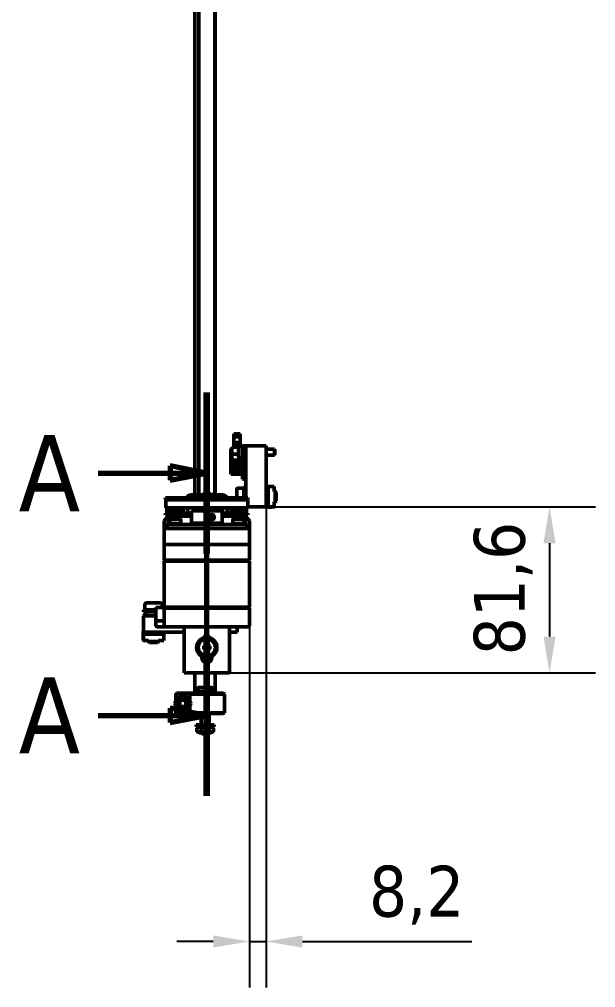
# Model space of a CAD drawing. Header units: millimetres. Extents: x -2829 to 3000, y -2259 to 2421.
# Drawn here: x 786.5 to 1070, y 1169.5 to 1645.5 of the extents above; entities that cross this region are included whole.
import ezdxf

# ---------------------------------------------------------------- set-up
doc = ezdxf.new("R2010")
doc.units = ezdxf.units.MM
doc.header["$LTSCALE"] = 7.142857
doc.linetypes.add('CHAIN', pattern=[0.3543, 0.2362, -0.0295, 0.0591, -0.0295])
for name, color, linetype, lineweight in [('Dimension (ISO)', 7, 'Continuous', 25), ('Section Line (ISO)', 7, 'CHAIN', 70), ('Visible (ISO)', 7, 'Continuous', 50)]:
    doc.layers.add(name, color=color, linetype=linetype, lineweight=lineweight)
doc.styles.add('Label Text (ISO)', font='tahoma.ttf')
doc.styles.add('Note Text (ISO)', font='tahoma.ttf')
doc.dimstyles.new('Default - Method 1b (ISO)', dxfattribs={"dimscale": 7.142857, "dimtxt": 3.5, "dimasz": 2.5, "dimexe": 3.175, "dimexo": 0, "dimgap": 0.762, "dimtad": 1, "dimtoh": 1, "dimrnd": 1e-08, "dimtxsty": 'Note Text (ISO)', "dimcen": 0.09, "dimdle": 10, "dimclrd": 256, "dimclre": 256, "dimclrt": 256, "dimazin": 2, "dimtfac": 1, "dimtmove": 0, "dimatfit": 3, "dimfxl": 0, "dimtolj": 1, "dimlwd": -1, "dimlwe": -1, "dimarcsym": 0})

# ---------------------------------------------------------------- blocks, each defined once
blk = doc.blocks.new('2dTransSection0')
at = {"layer": 'Section Line (ISO)', "linetype": 'CHAIN', "ltscale": 47.068539}
blk.add_line((122.997, 204.682), (122.997, 176.93), dxfattribs=at)
at = {"layer": 'Section Line (ISO)', "linetype": 'Continuous', "lineweight": 140}
for p, q in [((122.997, 204.682), (122.997, 193.606)), ((122.997, 188.006), (122.997, 176.93))]:
    blk.add_line(p, q, dxfattribs=at)
at = {"layer": 'Section Line (ISO)', "linetype": 'Continuous'}
for p, q in [((122.997, 199.144), (120.497, 199.644)), ((120.497, 199.644), (120.497, 198.644)), ((115.536, 199.144), (120.497, 199.144)), ((120.497, 199.144), (122.997, 199.144)), ((120.497, 198.644), (122.997, 199.144)), ((122.997, 182.468), (120.497, 182.968)), ((120.497, 182.968), (120.497, 181.968)), ((115.536, 182.468), (120.497, 182.468)), ((120.497, 182.468), (122.997, 182.468)), ((120.497, 181.968), (122.997, 182.468))]:
    blk.add_line(p, q, dxfattribs=at)
at = {"layer": 'Section Line (ISO)', "linetype": 'Continuous', "flags": 128}
for points in [[(120.497, 198.644), (122.997, 199.144)], [(120.497, 181.968), (122.997, 182.468)]]:
    blk.add_lwpolyline(points, dxfattribs=at)
at = {"layer": 'Section Line (ISO)'}
for points in [[(120.497, 198.644), (122.997, 199.144), (120.497, 199.644), (120.497, 198.644)], [(120.497, 181.968), (122.997, 182.468), (120.497, 182.968), (120.497, 181.968)]]:
    blk.add_solid(points, dxfattribs=at)
at = {"layer": 'Section Line (ISO)', "char_height": 5.25, "attachment_point": 7, "style": 'Label Text (ISO)'}
for insert in [(110.064, 196.519), (110.064, 179.843)]:
    blk.add_mtext('A', dxfattribs=dict(at, insert=insert))
blk = doc.blocks.new('*D27')
at = {"layer": 'Defpoints', "color": 0}
for p in [(907.9, 1405.81), (889.89, 1324.2), (1047.28, 1324.2)]:
    blk.add_point(p, dxfattribs=at)
at = {"layer": 'Dimension (ISO)'}
for p, q in [((907.9, 1405.81), (1069.96, 1405.81)), ((1047.28, 1387.96), (1047.28, 1342.06)), ((889.89, 1324.2), (1069.96, 1324.2))]:
    blk.add_line(p, q, dxfattribs=at)
for points in [[(1044.3, 1387.96), (1050.26, 1387.96), (1047.28, 1405.81)], [(1044.3, 1342.06), (1050.26, 1342.06), (1047.28, 1324.2)]]:
    blk.add_solid(points, dxfattribs=at)
at = {"layer": 'Dimension (ISO)', "insert": (1010.06, 1332.83), "char_height": 25, "attachment_point": 1, "rotation": 90, "style": 'Note Text (ISO)'}
blk.add_mtext('\\A1;81,6', dxfattribs=at)
blk = doc.blocks.new('*D28')
at = {"layer": 'Defpoints', "color": 0}
for p in [(907.9, 1405.81), (899.71, 1356.55), (907.9, 1192.17)]:
    blk.add_point(p, dxfattribs=at)
at = {"layer": 'Dimension (ISO)'}
for p, q in [((907.9, 1405.81), (907.9, 1169.49)), ((899.71, 1356.55), (899.71, 1169.49)), ((881.85, 1192.17), (864, 1192.17)), ((899.71, 1192.17), (907.9, 1192.17)), ((925.76, 1192.17), (1009.13, 1192.17))]:
    blk.add_line(p, q, dxfattribs=at)
for points in [[(881.85, 1195.15), (881.85, 1189.19), (899.71, 1192.17)], [(925.76, 1195.15), (925.76, 1189.19), (907.9, 1192.17)]]:
    blk.add_solid(points, dxfattribs=at)
at = {"layer": 'Dimension (ISO)', "insert": (958.49, 1229.4), "char_height": 25, "attachment_point": 1, "style": 'Note Text (ISO)'}
blk.add_mtext('\\A1;8,2', dxfattribs=at)

msp = doc.modelspace()

# ---------------------------------------------------------------- linework, layer by layer
at = {"layer": 'Visible (ISO)'}
for p, q in [((872.904, 1411.801), (872.904, 1884.201)), ((874.712, 1411.801), (874.712, 1884.201)), ((882.712, 1411.801), (882.712, 1884.201)), ((882.904, 1411.801), (882.904, 1884.201)), ((891.954, 1441.771), (891.954, 1440.34)), ((895.154, 1441.771), (891.954, 1441.771)), ((895.154, 1440.34), (891.954, 1440.34)), ((891.954, 1440.34), (891.954, 1440.229)), ((895.154, 1440.229), (891.954, 1440.229)), ((891.954, 1440.229), (891.954, 1439.755)), ((891.954, 1438.855), (891.954, 1439.755)), ((891.954, 1438.855), (891.954, 1435.113)), ((895.154, 1441.771), (895.154, 1440.34)), ((895.154, 1440.34), (895.154, 1440.229)), ((895.154, 1440.229), (895.154, 1439.755)), ((895.154, 1438.855), (895.154, 1439.755)), ((895.154, 1438.855), (895.154, 1435.436)), ((890.504, 1432.673), (890.504, 1434.313)), ((890.504, 1434.313), (890.954, 1434.313)), ((890.504, 1432.673), (890.504, 1430.936)), ((890.954, 1432.673), (890.504, 1432.673)), ((890.954, 1435.113), (894.254, 1435.113)), ((890.954, 1431.798), (890.954, 1435.113)), ((892.054, 1436.113), (892.054, 1435.363)), ((895.054, 1436.113), (892.054, 1436.113)), ((892.054, 1435.113), (892.054, 1435.363)), ((892.704, 1437.185), (892.704, 1436.113)), ((894.254, 1430.236), (894.254, 1435.136)), ((894.404, 1436.113), (894.404, 1437.185)), ((894.554, 1435.436), (896.254, 1435.436)), ((895.054, 1436.113), (895.054, 1435.436)), ((896.254, 1419.413), (896.254, 1435.813)), ((896.254, 1435.813), (897.904, 1435.813)), ((897.904, 1419.413), (897.904, 1435.813)), ((907.904, 1435.813), (897.904, 1435.813)), ((897.904, 1410.218), (897.904, 1435.813)), ((907.904, 1405.813), (907.904, 1435.813)), ((907.904, 1434.186), (911.948, 1434.186)), ((911.948, 1431.186), (911.948, 1434.186)), ((912.254, 1433.879), (911.948, 1434.186)), ((912.254, 1433.879), (912.254, 1431.492)), ((890.504, 1430.196), (890.504, 1430.936)), ((890.954, 1430.936), (890.504, 1430.936)), ((890.504, 1430.196), (890.504, 1428.458)), ((890.954, 1430.196), (890.504, 1430.196)), ((890.504, 1427.718), (890.504, 1428.458)), ((893.179, 1428.458), (890.504, 1428.458)), ((894.254, 1431.798), (890.954, 1431.798)), ((894.254, 1431.788), (890.954, 1431.788)), ((890.954, 1428.783), (890.954, 1431.788)), ((896.254, 1428.783), (890.954, 1428.783)), ((890.954, 1428.783), (890.954, 1428.483)), ((893.179, 1428.483), (890.954, 1428.483)), ((893.029, 1431.798), (893.029, 1431.788)), ((893.179, 1427.683), (893.179, 1428.783)), ((894.029, 1427.683), (894.029, 1428.783)), ((896.254, 1428.483), (894.029, 1428.483)), ((896.254, 1428.458), (894.029, 1428.458)), ((894.554, 1429.936), (896.254, 1429.936)), ((895.754, 1428.413), (896.254, 1428.413)), ((895.754, 1427.613), (895.754, 1428.413)), ((907.904, 1431.186), (911.948, 1431.186)), ((912.254, 1431.492), (911.948, 1431.186)), ((890.504, 1427.718), (890.504, 1425.981)), ((893.179, 1427.718), (890.504, 1427.718)), ((890.504, 1425.241), (890.504, 1425.981)), ((896.254, 1425.981), (890.504, 1425.981)), ((890.504, 1425.241), (890.504, 1423.503)), ((895.754, 1425.241), (890.504, 1425.241)), ((896.254, 1423.503), (890.504, 1423.503)), ((890.504, 1421.863), (890.504, 1423.503)), ((893.029, 1427.088), (893.029, 1426.388)), ((893.31, 1427.088), (893.029, 1427.088)), ((893.029, 1426.388), (894.01, 1426.388)), ((893.029, 1424.388), (893.029, 1423.688)), ((896.254, 1424.388), (893.029, 1424.388)), ((893.029, 1423.688), (896.254, 1423.688)), ((895.754, 1427.718), (894.029, 1427.718)), ((894.604, 1427.108), (895.754, 1427.108)), ((894.604, 1426.258), (896.254, 1426.258)), ((895.754, 1427.613), (896.254, 1427.613)), ((895.754, 1426.613), (895.754, 1427.613)), ((895.754, 1426.613), (896.254, 1426.613)), ((895.754, 1425.413), (896.254, 1425.413)), ((895.754, 1424.413), (895.754, 1425.413)), ((895.754, 1424.413), (896.254, 1424.413)), ((890.504, 1421.863), (896.254, 1421.863)), ((896.254, 1419.413), (897.904, 1419.413)), ((893.404, 1410.218), (893.404, 1414.563)), ((893.904, 1415.063), (896.904, 1415.063)), ((896.904, 1410.218), (896.904, 1415.813)), ((897.904, 1415.813), (896.904, 1415.813)), ((907.904, 1415.861), (908.914, 1415.861)), ((908.914, 1405.885), (908.914, 1415.884)), ((911.914, 1413.313), (911.914, 1415.813)), ((858.456, 1410.218), (858.317, 1409.43)), ((872.612, 1409.43), (858.317, 1409.43)), ((858.979, 1409.313), (858.317, 1409.43)), ((872.612, 1410.218), (858.456, 1410.218)), ((858.517, 1409.301), (859.175, 1409.301)), ((858.517, 1409.301), (858.517, 1405.301)), ((872.648, 1409.301), (859.175, 1409.301)), ((870.373, 1410.379), (870.298, 1410.218)), ((870.342, 1411.606), (870.747, 1411.704)), ((870.711, 1410.218), (871.165, 1410.96)), ((871.165, 1410.96), (871.212, 1410.975)), ((871.212, 1410.907), (871.165, 1410.96)), ((886.212, 1411.801), (871.212, 1411.801)), ((871.212, 1410.801), (871.212, 1411.801)), ((886.212, 1410.801), (871.212, 1410.801)), ((871.829, 1410.218), (871.307, 1410.801)), ((872.568, 1410.666), (872.294, 1410.218)), ((872.476, 1410.801), (872.568, 1410.666)), ((872.612, 1409.301), (872.612, 1410.801)), ((872.648, 1409.301), (884.776, 1409.301)), ((876.712, 1412.301), (880.712, 1412.301)), ((876.712, 1412.301), (876.712, 1411.801)), ((880.712, 1412.301), (881.212, 1411.801)), ((898.248, 1409.301), (884.776, 1409.301)), ((884.812, 1409.301), (884.812, 1410.801)), ((884.812, 1410.563), (885.077, 1410.801)), ((898.967, 1410.218), (884.812, 1410.218)), ((899.106, 1409.43), (884.812, 1409.43)), ((886.212, 1410.801), (886.212, 1411.801)), ((887.082, 1411.606), (886.676, 1411.704)), ((886.677, 1410.96), (887.186, 1411.278)), ((886.978, 1410.218), (886.677, 1410.96)), ((886.718, 1410.858), (887.186, 1411.278)), ((887.186, 1411.278), (888.072, 1410.666)), ((887.573, 1410.218), (888.072, 1410.666)), ((888.072, 1410.666), (888.254, 1410.218)), ((898.248, 1409.301), (898.906, 1409.301)), ((898.445, 1409.313), (899.106, 1409.43)), ((898.906, 1409.301), (898.906, 1405.301)), ((898.967, 1410.218), (899.106, 1409.43)), ((911.914, 1413.313), (912.414, 1413.313)), ((912.414, 1408.313), (912.414, 1413.313)), ((912.904, 1412.822), (912.414, 1413.313)), ((912.904, 1412.822), (912.904, 1408.804)), ((858.517, 1405.301), (859.175, 1405.301)), ((859.134, 1402.801), (859.134, 1405.301)), ((859.162, 1405.301), (859.162, 1402.801)), ((872.648, 1405.301), (859.175, 1405.301)), ((859.477, 1405.301), (859.477, 1402.801)), ((860.091, 1405.301), (860.091, 1402.801)), ((860.993, 1405.301), (860.993, 1402.801)), ((862.171, 1405.301), (862.171, 1402.801)), ((863.604, 1405.301), (863.604, 1402.801)), ((865.271, 1405.301), (865.271, 1402.801)), ((867.146, 1405.301), (867.146, 1402.801)), ((869.198, 1405.301), (869.198, 1402.801)), ((872.612, 1403.801), (872.612, 1405.301)), ((872.648, 1405.301), (884.776, 1405.301)), ((898.248, 1405.301), (884.776, 1405.301)), ((884.812, 1403.801), (884.812, 1405.301)), ((886.495, 1402.801), (886.495, 1405.301)), ((888.665, 1402.801), (888.665, 1405.301)), ((890.683, 1402.801), (890.683, 1405.301)), ((892.516, 1402.801), (892.516, 1405.301)), ((894.137, 1402.801), (894.137, 1405.301)), ((895.519, 1402.801), (895.519, 1405.301)), ((896.641, 1402.801), (896.641, 1405.301)), ((897.485, 1402.801), (897.485, 1405.301)), ((898.037, 1402.801), (898.037, 1405.301)), ((898.248, 1405.301), (898.906, 1405.301)), ((898.29, 1402.801), (898.29, 1405.301)), ((907.904, 1405.813), (898.906, 1405.813)), ((907.414, 1405.813), (907.414, 1405.767)), ((907.514, 1405.766), (908.914, 1405.766)), ((908.914, 1405.862), (907.904, 1405.862)), ((908.914, 1405.885), (908.914, 1405.862)), ((908.914, 1405.766), (908.914, 1405.743)), ((911.914, 1405.814), (911.914, 1408.314)), ((911.914, 1408.313), (912.414, 1408.313)), ((912.904, 1408.804), (912.414, 1408.313)), ((859.712, 1401.201), (857.712, 1399.201)), ((858.979, 1402.789), (858.317, 1402.673)), ((858.317, 1402.673), (871.212, 1402.673)), ((858.456, 1401.885), (858.317, 1402.673)), ((858.456, 1401.885), (871.212, 1401.885)), ((859.117, 1402.801), (859.162, 1402.801)), ((859.187, 1402.801), (859.162, 1402.801)), ((859.187, 1402.801), (859.482, 1402.801)), ((859.547, 1402.801), (859.482, 1402.801)), ((859.547, 1402.801), (860.106, 1402.801)), ((859.712, 1399.201), (859.712, 1401.201)), ((859.712, 1401.201), (871.212, 1401.201)), ((860.21, 1402.801), (860.106, 1402.801)), ((860.21, 1402.801), (861.022, 1402.801)), ((860.462, 1399.401), (860.462, 1397.701)), ((860.762, 1399.701), (865.662, 1399.701)), ((861.164, 1402.801), (861.022, 1402.801)), ((861.164, 1402.801), (862.218, 1402.801)), ((862.395, 1402.801), (862.218, 1402.801)), ((862.395, 1402.801), (863.674, 1402.801)), ((863.884, 1402.801), (863.674, 1402.801)), ((863.884, 1402.801), (865.367, 1402.801)), ((865.606, 1402.801), (865.367, 1402.801)), ((865.606, 1402.801), (867.271, 1402.801)), ((865.962, 1399.401), (865.962, 1397.701)), ((867.535, 1402.801), (867.271, 1402.801)), ((867.535, 1402.801), (869.354, 1402.801)), ((869.64, 1402.801), (869.354, 1402.801)), ((869.64, 1402.801), (871.212, 1402.801)), ((886.212, 1403.801), (871.212, 1403.801)), ((871.212, 1397.801), (871.212, 1403.801)), ((886.212, 1397.801), (886.212, 1403.801)), ((886.311, 1402.801), (886.212, 1402.801)), ((886.212, 1402.673), (899.106, 1402.673)), ((886.212, 1401.885), (898.967, 1401.885)), ((886.212, 1401.201), (897.712, 1401.201)), ((886.311, 1402.801), (888.234, 1402.801)), ((888.515, 1402.801), (888.234, 1402.801)), ((888.515, 1402.801), (890.305, 1402.801)), ((890.564, 1402.801), (890.305, 1402.801)), ((890.564, 1402.801), (892.193, 1402.801)), ((891.462, 1399.401), (891.462, 1397.701)), ((891.762, 1399.701), (896.662, 1399.701)), ((892.426, 1402.801), (892.193, 1402.801)), ((892.426, 1402.801), (893.869, 1402.801)), ((894.072, 1402.801), (893.869, 1402.801)), ((894.072, 1402.801), (895.306, 1402.801)), ((895.476, 1402.801), (895.306, 1402.801)), ((895.476, 1402.801), (896.481, 1402.801)), ((896.615, 1402.801), (896.481, 1402.801)), ((896.615, 1402.801), (897.376, 1402.801)), ((896.962, 1399.401), (896.962, 1397.701)), ((897.472, 1402.801), (897.376, 1402.801)), ((897.472, 1402.801), (897.976, 1402.801)), ((899.712, 1399.201), (897.712, 1401.201)), ((897.712, 1401.201), (897.712, 1399.201)), ((898.033, 1402.801), (897.976, 1402.801)), ((898.033, 1402.801), (898.273, 1402.801)), ((898.289, 1402.801), (898.273, 1402.801)), ((898.289, 1402.801), (898.306, 1402.801)), ((898.445, 1402.789), (899.106, 1402.673)), ((898.967, 1401.885), (899.106, 1402.673)), ((857.712, 1399.201), (857.712, 1397.773)), ((857.712, 1395.201), (857.712, 1397.773)), ((859.712, 1397.201), (857.712, 1395.201)), ((857.712, 1395.201), (857.712, 1387.301)), ((899.712, 1395.201), (857.712, 1395.201)), ((859.712, 1399.201), (859.712, 1397.701)), ((859.712, 1397.701), (866.712, 1397.701)), ((859.712, 1397.201), (859.712, 1397.701)), ((859.712, 1397.201), (897.712, 1397.201)), ((866.712, 1397.201), (866.712, 1397.701)), ((886.212, 1397.801), (871.212, 1397.801)), ((876.712, 1397.201), (876.712, 1397.801)), ((881.212, 1397.801), (881.212, 1397.201)), ((890.712, 1397.701), (897.712, 1397.701)), ((890.712, 1397.201), (890.712, 1397.701)), ((897.712, 1397.701), (897.712, 1399.201)), ((897.712, 1397.201), (897.712, 1397.701)), ((899.712, 1395.201), (897.712, 1397.201)), ((899.712, 1397.773), (899.712, 1399.201)), ((899.712, 1397.773), (899.712, 1395.201)), ((899.712, 1395.201), (899.712, 1387.301)), ((857.712, 1387.001), (857.712, 1387.301)), ((857.712, 1387.301), (899.712, 1387.301)), ((857.712, 1379.551), (857.712, 1387.001)), ((899.712, 1387.301), (899.712, 1387.001)), ((899.712, 1387.001), (899.712, 1379.551)), ((857.962, 1379.301), (857.712, 1379.551)), ((857.712, 1379.551), (858.298, 1379.551)), ((857.712, 1379.051), (857.962, 1379.301)), ((858.564, 1379.051), (857.712, 1379.051)), ((857.712, 1356.551), (857.712, 1379.051)), ((858.474, 1379.301), (857.962, 1379.301)), ((860.926, 1379.551), (858.298, 1379.551)), ((858.474, 1379.301), (861.103, 1379.301)), ((862.919, 1379.051), (858.564, 1379.051)), ((860.926, 1379.551), (862.34, 1379.551)), ((862.34, 1379.301), (861.103, 1379.301)), ((895.083, 1379.551), (862.34, 1379.551)), ((862.34, 1379.301), (895.083, 1379.301)), ((865.387, 1379.051), (862.919, 1379.051)), ((892.037, 1379.301), (865.387, 1379.301)), ((865.387, 1379.051), (892.037, 1379.051)), ((894.505, 1379.051), (892.037, 1379.051)), ((898.86, 1379.051), (894.505, 1379.051)), ((895.083, 1379.551), (896.498, 1379.551)), ((896.321, 1379.301), (895.083, 1379.301)), ((896.321, 1379.301), (898.949, 1379.301)), ((899.126, 1379.551), (896.498, 1379.551)), ((899.712, 1379.051), (898.86, 1379.051)), ((899.462, 1379.301), (898.949, 1379.301)), ((899.126, 1379.551), (899.712, 1379.551)), ((899.462, 1379.301), (899.712, 1379.551)), ((899.712, 1379.051), (899.462, 1379.301)), ((899.712, 1356.551), (899.712, 1379.051)), ((848.281, 1358.201), (848.281, 1355.201)), ((848.781, 1358.701), (856.281, 1358.701)), ((856.781, 1358.201), (856.781, 1356.301)), ((857.962, 1356.301), (857.712, 1356.551)), ((857.712, 1356.551), (858.564, 1356.551)), ((858.564, 1356.551), (862.919, 1356.551)), ((862.919, 1356.551), (865.387, 1356.551)), ((892.037, 1356.551), (865.387, 1356.551)), ((892.037, 1356.551), (894.505, 1356.551)), ((894.505, 1356.551), (898.86, 1356.551)), ((898.86, 1356.551), (899.712, 1356.551)), ((899.462, 1356.301), (899.712, 1356.551)), ((847.531, 1355.201), (853.712, 1355.201)), ((847.531, 1354.201), (847.531, 1355.201)), ((849.531, 1354.201), (847.531, 1352.201)), ((847.531, 1354.201), (849.531, 1354.201)), ((853.712, 1352.201), (847.531, 1352.201)), ((847.531, 1344.201), (847.531, 1352.201)), ((849.531, 1354.201), (853.712, 1354.201)), ((853.712, 1356.301), (853.712, 1355.801)), ((853.712, 1356.301), (857.962, 1356.301)), ((853.712, 1350.301), (853.712, 1355.801)), ((857.962, 1356.301), (857.712, 1356.051)), ((858.298, 1356.051), (857.712, 1356.051)), ((857.712, 1347.301), (857.712, 1356.051)), ((857.962, 1356.301), (858.474, 1356.301)), ((858.298, 1356.051), (860.926, 1356.051)), ((861.103, 1356.301), (858.474, 1356.301)), ((862.34, 1356.051), (860.926, 1356.051)), ((861.103, 1356.301), (862.34, 1356.301)), ((895.083, 1356.301), (862.34, 1356.301)), ((862.34, 1356.051), (895.083, 1356.051)), ((865.387, 1356.301), (892.037, 1356.301)), ((895.083, 1356.301), (896.321, 1356.301)), ((896.498, 1356.051), (895.083, 1356.051)), ((898.949, 1356.301), (896.321, 1356.301)), ((896.498, 1356.051), (899.126, 1356.051)), ((898.949, 1356.301), (899.462, 1356.301)), ((899.712, 1356.051), (899.126, 1356.051)), ((899.462, 1356.301), (899.712, 1356.051)), ((899.712, 1356.051), (899.712, 1347.301)), ((853.712, 1350.301), (853.712, 1349.801)), ((854.212, 1349.801), (853.712, 1349.801)), ((853.712, 1347.301), (853.712, 1349.801)), ((854.212, 1349.801), (857.712, 1349.801)), ((847.484, 1343.192), (847.461, 1343.192)), ((847.484, 1344.592), (847.484, 1343.192)), ((847.531, 1344.692), (847.485, 1344.692)), ((847.531, 1344.201), (861.531, 1344.201)), ((847.58, 1343.192), (847.58, 1344.201)), ((847.603, 1343.192), (847.58, 1343.192)), ((847.603, 1343.192), (857.602, 1343.192)), ((858.212, 1346.801), (854.212, 1346.801)), ((857.579, 1344.201), (857.579, 1343.192)), ((858.212, 1346.801), (858.651, 1346.801)), ((861.28, 1346.801), (858.651, 1346.801)), ((861.28, 1346.801), (862.34, 1346.801)), ((867.531, 1344.201), (861.531, 1344.201)), ((895.083, 1346.801), (862.34, 1346.801)), ((867.531, 1346.801), (867.531, 1324.201)), ((889.892, 1346.801), (889.892, 1324.201)), ((889.892, 1344.201), (893.712, 1344.201)), ((893.712, 1346.801), (893.712, 1344.201)), ((895.083, 1346.801), (896.144, 1346.801)), ((898.772, 1346.801), (896.144, 1346.801)), ((898.772, 1346.801), (899.212, 1346.801)), ((847.532, 1340.192), (850.032, 1340.192)), ((850.031, 1340.192), (850.031, 1339.692)), ((850.031, 1339.692), (855.031, 1339.692)), ((850.522, 1339.201), (850.031, 1339.692)), ((854.541, 1339.201), (850.522, 1339.201)), ((854.541, 1339.201), (855.031, 1339.692)), ((855.031, 1340.192), (857.531, 1340.192)), ((855.031, 1340.192), (855.031, 1339.692)), ((877.212, 1337.567), (878.712, 1338.433)), ((877.212, 1335.835), (877.212, 1337.567)), ((878.712, 1338.433), (880.212, 1337.567)), ((880.212, 1337.567), (880.212, 1335.835)), ((878.712, 1334.969), (877.212, 1335.835)), ((880.212, 1335.835), (878.712, 1334.969)), ((876.212, 1332.371), (876.212, 1331.701)), ((876.212, 1332.079), (876.805, 1332.079)), ((880.619, 1332.079), (881.212, 1332.079)), ((881.212, 1331.701), (881.212, 1332.371)), ((867.531, 1324.201), (889.892, 1324.201)), ((872.904, 1314.201), (872.904, 1324.201)), ((882.904, 1314.201), (882.904, 1324.201)), ((863.804, 1314.201), (863.404, 1313.801)), ((863.404, 1310.139), (863.404, 1313.801)), ((863.804, 1314.201), (866.674, 1314.201)), ((863.804, 1314.201), (863.804, 1310.832)), ((866.674, 1312.701), (866.674, 1314.201)), ((866.904, 1314.201), (866.674, 1314.201)), ((866.904, 1314.201), (866.904, 1312.701)), ((867.135, 1314.201), (866.904, 1314.201)), ((867.135, 1314.201), (870.818, 1314.201)), ((867.135, 1314.201), (867.135, 1312.701)), ((870.404, 1313.801), (870.818, 1314.201)), ((872.581, 1313.801), (870.404, 1313.801)), ((870.404, 1310.139), (870.404, 1313.801)), ((870.818, 1314.201), (872.968, 1314.201)), ((872.581, 1313.801), (883.228, 1313.801)), ((882.841, 1314.201), (872.968, 1314.201)), ((873.404, 1315.001), (882.404, 1315.001)), ((873.404, 1314.201), (873.404, 1315.001)), ((874.404, 1316.701), (874.404, 1315.001)), ((874.804, 1317.101), (881.004, 1317.101)), ((881.404, 1316.701), (881.404, 1315.001)), ((882.404, 1314.201), (882.404, 1315.001)), ((882.841, 1314.201), (886.857, 1314.201)), ((887.244, 1313.801), (883.228, 1313.801)), ((887.004, 1314.201), (886.857, 1314.201)), ((887.404, 1313.801), (887.004, 1314.201)), ((887.244, 1313.801), (887.404, 1313.801)), ((887.404, 1313.801), (887.404, 1304.601)), ((863.404, 1304.601), (863.404, 1308.263)), ((863.404, 1304.601), (863.804, 1304.201)), ((863.404, 1304.601), (863.804, 1304.601)), ((863.804, 1307.571), (863.804, 1304.601)), ((863.804, 1304.601), (866.674, 1304.601)), ((863.804, 1304.201), (863.804, 1304.601)), ((866.904, 1304.201), (863.804, 1304.201)), ((866.674, 1304.601), (866.674, 1305.701)), ((866.904, 1304.201), (866.674, 1304.601)), ((866.904, 1305.701), (866.904, 1304.201)), ((867.135, 1304.601), (866.904, 1304.201)), ((870.714, 1304.201), (866.904, 1304.201)), ((867.135, 1305.701), (867.135, 1304.601)), ((867.135, 1304.601), (870.404, 1304.601)), ((870.404, 1304.601), (870.404, 1308.263)), ((870.404, 1304.601), (872.581, 1304.601)), ((870.714, 1304.201), (870.404, 1304.601)), ((872.968, 1304.201), (870.714, 1304.201)), ((883.228, 1304.601), (872.581, 1304.601)), ((872.968, 1304.201), (882.841, 1304.201)), ((875.904, 1304.201), (875.904, 1298.731)), ((879.904, 1304.201), (879.904, 1298.731)), ((886.857, 1304.201), (882.841, 1304.201)), ((883.228, 1304.601), (887.244, 1304.601)), ((886.857, 1304.201), (887.004, 1304.201)), ((887.004, 1304.201), (887.404, 1304.601)), ((887.404, 1304.601), (887.244, 1304.601)), ((873.404, 1298.731), (882.404, 1298.731)), ((873.404, 1297.931), (873.404, 1298.731)), ((873.404, 1297.931), (882.404, 1297.931)), ((875.004, 1297.931), (873.863, 1297.272)), ((873.863, 1297.272), (873.863, 1295.39)), ((875.004, 1294.731), (873.863, 1295.39)), ((875.004, 1294.731), (880.804, 1294.731)), ((875.884, 1297.272), (875.884, 1295.39)), ((876.334, 1294.301), (875.904, 1294.731)), ((879.475, 1294.301), (879.904, 1294.731)), ((879.925, 1297.272), (879.925, 1295.39)), ((880.804, 1297.931), (881.946, 1297.272)), ((880.804, 1294.731), (881.946, 1295.39)), ((881.946, 1297.272), (881.946, 1295.39)), ((882.404, 1297.931), (882.404, 1298.731)), ((879.475, 1294.301), (876.334, 1294.301))]:
    msp.add_line(p, q, dxfattribs=at)
for centre, radius in [((878.712, 1336.701), 5), ((878.712, 1336.701), 4.25), ((866.904, 1309.201), 2.9), ((866.904, 1309.201), 2), ((866.904, 1309.201), 1.571)]:
    msp.add_circle(centre, radius, dxfattribs=at)
for centre, radius, start, end in [((894.554, 1435.136), 0.3, 90, 180), ((894.554, 1430.236), 0.3, 180, 270), ((894.604, 1427.683), 1.425, 180, 270), ((894.604, 1427.683), 0.575, 180, 270), ((893.904, 1414.563), 0.5, 90, 180), ((859.117, 1410.101), 0.8, 260, 270), ((898.306, 1410.101), 0.8, 270, 280), ((859.117, 1402.001), 0.8, 90, 100), ((860.762, 1399.401), 0.3, 90, 180), ((865.662, 1399.401), 0.3, 0, 90), ((891.762, 1399.401), 0.3, 90, 180), ((896.662, 1399.401), 0.3, 0, 90), ((898.306, 1402.001), 0.8, 80, 90), ((858.012, 1387.001), 0.3, 90, 180), ((899.412, 1387.001), 0.3, 0, 90), ((848.781, 1358.201), 0.5, 90, 180), ((856.281, 1358.201), 0.5, 0, 90), ((854.212, 1347.301), 0.5, 180, 270), ((858.212, 1347.301), 0.5, 180, 270), ((899.212, 1347.301), 0.5, 270, 0), ((878.712, 1331.701), 2.5, 180, 0), ((874.804, 1316.701), 0.4, 90, 180), ((881.004, 1316.701), 0.4, 0, 90)]:
    msp.add_arc(centre, radius, start, end, dxfattribs=at)
for centre, major_axis, ratio, start_param, end_param in [((893.554, 1437.185), (0.85, 0), 0.3186899, 0, 3.1415927), ((909.114, 1415.884), (-0.2, 0), 0.0160994, 4.2046436, 6.2831853), ((906.653, 1415.813), (5.26, 0), 0.0160994, 0, 1.0630509), ((869.86, 1410.348), (-1.05, -1.168), 0.5138686, 3.7838518, 5.2462166), ((870.134, 1410.101), (1.337, 1.487), 0.5138686, 0.2767044, 1.9324011), ((871.582, 1410.348), (1.17, 1.048), 0.6379257, 1.3296495, 2.2905745), ((887.289, 1410.101), (1.337, -1.487), 0.5138686, 3.838101, 4.2083624), ((887.289, 1410.101), (-1.337, 1.487), 0.5138686, 5.6409262, 6.006481), ((887.563, 1410.348), (-1.05, 1.168), 0.5138686, 4.1785614, 7.5221779), ((907.514, 1405.767), (-0.1, 0), 0.0160994, 0, 1.5707963), ((909.114, 1405.885), (-0.2, 0), 0.0160994, 4.2046436, 6.2831853), ((909.114, 1405.743), (-0.2, 0), 0.0160994, 0, 2.0785417), ((906.653, 1405.814), (5.26, 0), 0.0160994, 5.2201344, 7.3462362), ((847.461, 1342.992), (0, 0.2), 0.0160994, 0, 2.0785417), ((847.532, 1345.452), (0, -5.26), 0.0160994, 5.2201344, 7.3462362), ((847.485, 1344.592), (0, 0.1), 0.0160994, 0, 1.5707963), ((847.603, 1342.992), (0, 0.2), 0.0160994, 4.2046436, 6.2831853), ((857.531, 1345.452), (0, -5.26), 0.0160994, 0, 1.0630509), ((857.602, 1342.992), (0, 0.2), 0.0160994, 4.2046436, 6.2831853)]:
    msp.add_ellipse(centre, major_axis=major_axis, ratio=ratio, start_param=start_param, end_param=end_param, dxfattribs=at)
for points, knots in [([(881.207, 1402.051), (881.059, 1402.051), (880.899, 1402.02), (880.602, 1401.892), (880.465, 1401.796), (880.247, 1401.574), (880.152, 1401.434), (880.025, 1401.126), (879.993, 1400.959), (879.993, 1400.801), (879.993, 1400.644), (880.025, 1400.476), (880.152, 1400.169), (880.247, 1400.028), (880.465, 1399.807), (880.602, 1399.71), (880.899, 1399.583), (881.059, 1399.551), (881.355, 1399.551), (881.512, 1399.583), (881.795, 1399.71), (881.923, 1399.807), (882.123, 1400.028), (882.209, 1400.169), (882.323, 1400.476), (882.351, 1400.644), (882.351, 1400.959), (882.323, 1401.126), (882.209, 1401.434), (882.123, 1401.574), (881.923, 1401.796), (881.795, 1401.892), (881.512, 1402.02), (881.355, 1402.051), (881.207, 1402.051)], [0.56616688, 0.56616688, 0.56616688, 0.56616688, 0.61334682, 0.61334682, 0.66052676, 0.66052676, 0.70770797, 0.70770797, 0.75488917, 0.75488917, 0.75488917, 0.80207037, 0.80207037, 0.84925158, 0.84925158, 0.89643152, 0.89643152, 0.94361146, 0.94361146, 0.99079141, 0.99079141, 1.03797135, 1.03797135, 1.08515255, 1.08515255, 1.13233376, 1.13233376, 1.17951496, 1.17951496, 1.22669616, 1.22669616, 1.27387611, 1.27387611, 1.32105605, 1.32105605, 1.32105605, 1.32105605]), ([(880.338, 1401.667), (880.421, 1401.56), (880.491, 1401.428), (880.587, 1401.13), (880.611, 1400.962), (880.611, 1400.641), (880.587, 1400.472), (880.491, 1400.174), (880.421, 1400.043), (880.338, 1399.936)], [-0.47792596, -0.47792596, -0.47792596, -0.47792596, -0.43250495, -0.43250495, -0.38439055, -0.38439055, -0.33627615, -0.33627615, -0.29085515, -0.29085515, -0.29085515, -0.29085515])]:
    msp.add_open_spline(points, degree=3, knots=knots, dxfattribs=at)
for points in [[(862.863, 1309.201), (863.873, 1310.951), (864.884, 1312.701)], [(864.884, 1305.701), (863.873, 1307.451), (862.863, 1309.201)], [(864.884, 1312.701), (866.904, 1312.701), (868.925, 1312.701)], [(868.925, 1312.701), (869.936, 1310.951), (870.946, 1309.201)], [(870.946, 1309.201), (869.936, 1307.451), (868.925, 1305.701)], [(868.925, 1305.701), (866.904, 1305.701), (864.884, 1305.701)], [(875.884, 1297.272), (874.873, 1297.855), (873.863, 1297.272)], [(873.863, 1295.39), (874.873, 1294.806), (875.884, 1295.39)], [(879.925, 1297.272), (877.904, 1297.855), (875.884, 1297.272)], [(875.884, 1295.39), (877.904, 1294.806), (879.925, 1295.39)], [(881.946, 1297.272), (880.936, 1297.855), (879.925, 1297.272)], [(879.925, 1295.39), (880.936, 1294.806), (881.946, 1295.39)]]:
    msp.add_rational_spline(points, [1, 1.15470053838, 1], degree=2, dxfattribs=at)

# ---------------------------------------------------------------- block references
at = {"layer": 'Section Line (ISO)', "xscale": 7.142857142857142, "yscale": 7.142857142857142, "zscale": 7.142857142857142}
msp.add_blockref('2dTransSection0', (0, 0), dxfattribs=at)

# ---------------------------------------------------------------- dimensions: what is measured, and where the dimension line sits
at = {"layer": 'Dimension (ISO)'}
dim = msp.add_linear_dim(base=(907.904, 1192.171), p1=(899.712, 1356.551), p2=(907.904, 1405.813), dimstyle='Default - Method 1b (ISO)', override={"dimgap": 0.762, "dimtoh": 0, "dimdec": 1, "dimtol": 0, "dimlim": 0, "dimtp": 0, "dimtm": 0, "dimtdec": 2, "dimtofl": 1, "dimatfit": 1}, dxfattribs=at)
dim.commit()
dim.dimension.update_dxf_attribs({"geometry": '*D28', "text_midpoint": (981.088, 1192.171), "dimtype": 160})
dim = msp.add_linear_dim(base=(1047.281, 1324.201), p1=(907.904, 1405.813), p2=(889.892, 1324.201), angle=90, dimstyle='Default - Method 1b (ISO)', override={"dimgap": 0.762, "dimtoh": 0, "dimdec": 1, "dimtol": 0, "dimlim": 0, "dimtp": 0, "dimtm": 0, "dimtdec": 2, "dimtofl": 0, "dimatfit": 1}, dxfattribs=at)
dim.commit()
dim.dimension.update_dxf_attribs({"geometry": '*D27', "text_midpoint": (1047.281, 1365.007), "dimtype": 160})

doc.saveas('drawing.dxf')
